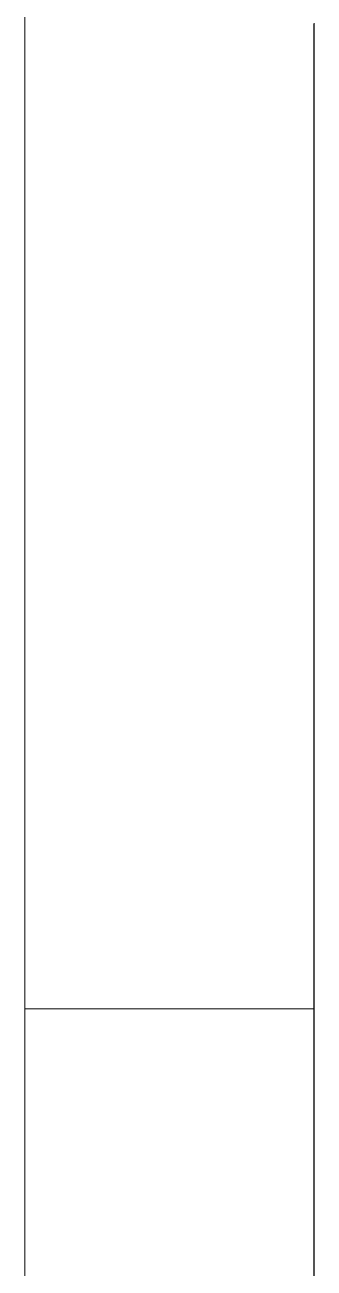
# Model space of a CAD drawing. Extents: x 65572 to 72871, y 30718 to 33858.
# Drawn here: x 65967.058 to 65967.689, y 32362.836 to 32365.542 of the extents above; entities that cross this region are included whole.
import ezdxf

# ---------------------------------------------------------------- set-up
doc = ezdxf.new("R2010")
doc.units = 0
doc.header["$LTSCALE"] = 0.5
doc.header["$MEASUREMENT"] = 0
doc.layers.add('Layout', color=154, linetype='CONTINUOUS', lineweight=5)

msp = doc.modelspace()

# ---------------------------------------------------------------- linework, layer by layer
at = {"layer": 'Layout', "linetype": 'ByBlock'}
for p, q in [((65967.058276, 32357.53026), (65967.058276, 32367.882373)), ((65967.688591, 32363.468645), (65967.688197, 32363.468645)), ((65967.688591, 32363.468645), (65967.688591, 32357.668478)), ((65967.058276, 32363.40028), (65967.058276, 32357.535045)), ((65967.688197, 32363.40028), (65967.058276, 32363.40028)), ((65967.688197, 32363.40028), (65967.688197, 32357.535045))]:
    msp.add_line(p, q, dxfattribs=at)
for points in [[(65967.058276, 32365.543723), (65967.058276, 32365.538889), (65967.058276, 32365.534055), (65967.058276, 32365.529221), (65967.058276, 32365.524387), (65967.058276, 32365.519553), (65967.058276, 32365.514719), (65967.058276, 32365.509885), (65967.058276, 32365.505051), (65967.058276, 32365.500217), (65967.058276, 32365.495384), (65967.058276, 32365.49055), (65967.058276, 32365.485716), (65967.058276, 32365.480882), (65967.058276, 32365.476048), (65967.058276, 32365.471214), (65967.058276, 32365.46638), (65967.058276, 32365.461546), (65967.058276, 32365.456712), (65967.058276, 32365.451878), (65967.058276, 32365.447044), (65967.058276, 32365.44221), (65967.058276, 32365.437376), (65967.058276, 32365.432543), (65967.058276, 32365.427709), (65967.058276, 32365.422875), (65967.058276, 32365.418041), (65967.058276, 32365.413207), (65967.058276, 32365.408373), (65967.058276, 32365.403539), (65967.058276, 32365.398705), (65967.058276, 32365.393871), (65967.058276, 32365.389037), (65967.058276, 32365.384203), (65967.058276, 32365.379369), (65967.058276, 32365.374535), (65967.058276, 32365.369701), (65967.058276, 32365.364868), (65967.058276, 32365.360034), (65967.058276, 32365.3552), (65967.058276, 32365.350366), (65967.058276, 32365.345532), (65967.058276, 32365.340698), (65967.058276, 32365.335864), (65967.058276, 32365.33103), (65967.058276, 32365.326196), (65967.058276, 32365.321362), (65967.058276, 32365.316528), (65967.058276, 32365.311694), (65967.058276, 32365.30686), (65967.058276, 32365.302026), (65967.058276, 32365.297193), (65967.058276, 32365.292359), (65967.058276, 32365.287525), (65967.058276, 32365.282691), (65967.058276, 32365.277857), (65967.058276, 32365.273023), (65967.058276, 32365.268189), (65967.058276, 32365.263355), (65967.058276, 32365.258521), (65967.058276, 32365.253687), (65967.058276, 32365.248853), (65967.058276, 32365.244019), (65967.058276, 32365.239185), (65967.058276, 32365.234352), (65967.058276, 32365.229518), (65967.058276, 32365.224684), (65967.058276, 32365.21985), (65967.058276, 32365.215016), (65967.058276, 32365.210182), (65967.058276, 32365.205348), (65967.058276, 32365.200514), (65967.058276, 32365.195524), (65967.058276, 32365.190472), (65967.058276, 32365.18542), (65967.058276, 32365.180368), (65967.058276, 32365.175315), (65967.058276, 32365.170263), (65967.058276, 32365.165211), (65967.058276, 32365.160159), (65967.058276, 32365.155107), (65967.058276, 32365.150055), (65967.058276, 32365.145002), (65967.058276, 32365.13995), (65967.058276, 32365.134898), (65967.058276, 32365.129846), (65967.058276, 32365.124794), (65967.058276, 32365.119742), (65967.058276, 32365.114689), (65967.058276, 32365.109637), (65967.058276, 32365.104585), (65967.058276, 32365.099533), (65967.058276, 32365.094481), (65967.058276, 32365.089429), (65967.058276, 32365.084376), (65967.058276, 32365.079324), (65967.058276, 32365.074272), (65967.058276, 32365.06922), (65967.058276, 32365.064168), (65967.058276, 32365.059115), (65967.058276, 32365.054063), (65967.058276, 32365.049011), (65967.058276, 32365.043959), (65967.058276, 32365.038907), (65967.058276, 32365.033855), (65967.058276, 32365.028802), (65967.058276, 32365.02375), (65967.058276, 32365.018698), (65967.058276, 32365.013646), (65967.058276, 32365.008594), (65967.058276, 32365.003542), (65967.058276, 32364.998489), (65967.058276, 32364.993437), (65967.058276, 32364.988385), (65967.058276, 32364.983333), (65967.058276, 32364.978281), (65967.058276, 32364.973228), (65967.058276, 32364.968176), (65967.058276, 32364.963124), (65967.058276, 32364.958072), (65967.058276, 32364.95302), (65967.058276, 32364.947968), (65967.058276, 32364.942915), (65967.058276, 32364.937863), (65967.058276, 32364.932811), (65967.058276, 32364.927759), (65967.058276, 32364.922707), (65967.058276, 32364.917655), (65967.058276, 32364.912602), (65967.058276, 32364.90755), (65967.058276, 32364.902498), (65967.058276, 32364.897446), (65967.058276, 32364.892394), (65967.058276, 32364.887342), (65967.058276, 32364.882289), (65967.058276, 32364.877237), (65967.058276, 32364.872185), (65967.058276, 32364.867133), (65967.058276, 32364.862081), (65967.058276, 32364.857028), (65967.058276, 32364.851976), (65967.058276, 32364.846924), (65967.058276, 32364.841872), (65967.058276, 32364.83682), (65967.058276, 32364.831768), (65967.058276, 32364.826715), (65967.058276, 32364.821663), (65967.058276, 32364.816611), (65967.058276, 32364.811559), (65967.058276, 32364.806507), (65967.058276, 32364.801455), (65967.058276, 32364.796402), (65967.058276, 32364.79135), (65967.058276, 32364.786298), (65967.058276, 32364.781246), (65967.058276, 32364.776194), (65967.058276, 32364.771141), (65967.058276, 32364.765944), (65967.058276, 32364.760707), (65967.058276, 32364.755469), (65967.058276, 32364.750232), (65967.058276, 32364.744995), (65967.058276, 32364.739758), (65967.058276, 32364.73452), (65967.058276, 32364.729283), (65967.058276, 32364.724046), (65967.058276, 32364.718808), (65967.058276, 32364.713571), (65967.058276, 32364.708334), (65967.058276, 32364.703097), (65967.058276, 32364.697859), (65967.058276, 32364.692622), (65967.058276, 32364.687385), (65967.058276, 32364.682148), (65967.058276, 32364.67691), (65967.058276, 32364.671673), (65967.058276, 32364.666436), (65967.058276, 32364.661199), (65967.058276, 32364.655961), (65967.058276, 32364.650724), (65967.058276, 32364.645487), (65967.058276, 32364.640249), (65967.058276, 32364.635012), (65967.058276, 32364.629775), (65967.058276, 32364.624538), (65967.058276, 32364.6193), (65967.058276, 32364.614063), (65967.058276, 32364.608826), (65967.058276, 32364.603589), (65967.058276, 32364.598351), (65967.058276, 32364.593114), (65967.058276, 32364.587877), (65967.058276, 32364.58264), (65967.058276, 32364.577402), (65967.058276, 32364.572165), (65967.058276, 32364.566928), (65967.058276, 32364.56169), (65967.058276, 32364.556453), (65967.058276, 32364.551216), (65967.058276, 32364.545979), (65967.058276, 32364.540741), (65967.058276, 32364.535504), (65967.058276, 32364.530267), (65967.058276, 32364.52503), (65967.058276, 32364.519792), (65967.058276, 32364.514555), (65967.058276, 32364.509318), (65967.058276, 32364.504081), (65967.058276, 32364.498843), (65967.058276, 32364.493606), (65967.058276, 32364.488369), (65967.058276, 32364.483131), (65967.058276, 32364.477894), (65967.058276, 32364.472657), (65967.058276, 32364.46742), (65967.058276, 32364.462182), (65967.058276, 32364.456945), (65967.058276, 32364.451708), (65967.058276, 32364.446471), (65967.058276, 32364.441233), (65967.058276, 32364.435996), (65967.058276, 32364.430759), (65967.058276, 32364.425522), (65967.058276, 32364.420284), (65967.058276, 32364.415047), (65967.058276, 32364.40981), (65967.058276, 32364.404572), (65967.058276, 32364.399335), (65967.058276, 32364.394098), (65967.058276, 32364.388861), (65967.058276, 32364.383623), (65967.058276, 32364.378386), (65967.058276, 32364.373149), (65967.058276, 32364.367912), (65967.058276, 32364.362674), (65967.058276, 32364.357437), (65967.058276, 32364.3522), (65967.058276, 32364.346963), (65967.058276, 32364.341725), (65967.058276, 32364.336488), (65967.058276, 32364.331251), (65967.058276, 32364.326013), (65967.058276, 32364.320647), (65967.058276, 32364.315259), (65967.058276, 32364.309871), (65967.058276, 32364.304483), (65967.058276, 32364.299095), (65967.058276, 32364.293707), (65967.058276, 32364.288319), (65967.058276, 32364.282931), (65967.058276, 32364.277543), (65967.058276, 32364.272155), (65967.058276, 32364.266767), (65967.058276, 32364.261379), (65967.058276, 32364.255991), (65967.058276, 32364.250603), (65967.058276, 32364.245215), (65967.058276, 32364.239827), (65967.058276, 32364.234439), (65967.058276, 32364.229051), (65967.058276, 32364.223663), (65967.058276, 32364.218275), (65967.058276, 32364.212887), (65967.058276, 32364.207499), (65967.058276, 32364.202111), (65967.058276, 32364.196723), (65967.058276, 32364.191335), (65967.058276, 32364.185947), (65967.058276, 32364.180559), (65967.058276, 32364.175171), (65967.058276, 32364.169783), (65967.058276, 32364.164395), (65967.058276, 32364.159007), (65967.058276, 32364.153619), (65967.058276, 32364.148231), (65967.058276, 32364.142843), (65967.058276, 32364.137455), (65967.058276, 32364.132067), (65967.058276, 32364.126679), (65967.058276, 32364.121291), (65967.058276, 32364.115904), (65967.058276, 32364.110516), (65967.058276, 32364.105128), (65967.058276, 32364.09974), (65967.058276, 32364.094352), (65967.058276, 32364.088964), (65967.058276, 32364.083576), (65967.058276, 32364.078188), (65967.058276, 32364.0728), (65967.058276, 32364.067412), (65967.058276, 32364.062024), (65967.058276, 32364.056636), (65967.058276, 32364.051248), (65967.058276, 32364.04586), (65967.058276, 32364.040472), (65967.058276, 32364.035084), (65967.058276, 32364.029696), (65967.058276, 32364.024308), (65967.058276, 32364.01892), (65967.058276, 32364.013532), (65967.058276, 32364.008144), (65967.058276, 32364.002756), (65967.058276, 32363.997368), (65967.058276, 32363.99198), (65967.058276, 32363.986592), (65967.058276, 32363.981204), (65967.058276, 32363.975816), (65967.058276, 32363.970428), (65967.058276, 32363.96504), (65967.058276, 32363.959652), (65967.058276, 32363.954264), (65967.058276, 32363.948876), (65967.058276, 32363.943488), (65967.058276, 32363.9381), (65967.058276, 32363.932712), (65967.058276, 32363.927324), (65967.058276, 32363.921936), (65967.058276, 32363.916548), (65967.058276, 32363.91116), (65967.058276, 32363.905772), (65967.058276, 32363.900384), (65967.058276, 32363.894996), (65967.058276, 32363.889608), (65967.058276, 32363.88422), (65967.058276, 32363.878832), (65967.058276, 32363.873444), (65967.058276, 32363.868056), (65967.058276, 32363.862561), (65967.058276, 32363.857058), (65967.058276, 32363.851554), (65967.058276, 32363.846051), (65967.058276, 32363.840548), (65967.058276, 32363.835044), (65967.058276, 32363.829541), (65967.058276, 32363.824038), (65967.058276, 32363.818534), (65967.058276, 32363.813031), (65967.058276, 32363.807528), (65967.058276, 32363.802024), (65967.058276, 32363.796521), (65967.058276, 32363.791017), (65967.058276, 32363.785514), (65967.058276, 32363.780011), (65967.058276, 32363.774507), (65967.058276, 32363.769004), (65967.058276, 32363.763501), (65967.058276, 32363.757997), (65967.058276, 32363.752494), (65967.058276, 32363.746991), (65967.058276, 32363.741487), (65967.058276, 32363.735984), (65967.058276, 32363.730481), (65967.058276, 32363.724977), (65967.058276, 32363.719474), (65967.058276, 32363.713971), (65967.058276, 32363.708467), (65967.058276, 32363.702964), (65967.058276, 32363.697461), (65967.058276, 32363.691957), (65967.058276, 32363.686454), (65967.058276, 32363.680951), (65967.058276, 32363.675447), (65967.058276, 32363.669944), (65967.058276, 32363.66444), (65967.058276, 32363.658937), (65967.058276, 32363.653434), (65967.058276, 32363.64793), (65967.058276, 32363.642427), (65967.058276, 32363.636924), (65967.058276, 32363.63142), (65967.058276, 32363.625917), (65967.058276, 32363.620414), (65967.058276, 32363.61491), (65967.058276, 32363.609407), (65967.058276, 32363.603904), (65967.058276, 32363.5984), (65967.058276, 32363.592897), (65967.058276, 32363.587394), (65967.058276, 32363.58189), (65967.058276, 32363.576387), (65967.058276, 32363.570884), (65967.058276, 32363.56538), (65967.058276, 32363.559877), (65967.058276, 32363.554374), (65967.058276, 32363.54887), (65967.058276, 32363.543367), (65967.058276, 32363.537863), (65967.058276, 32363.53236), (65967.058276, 32363.526857), (65967.058276, 32363.521353), (65967.058276, 32363.51585), (65967.058276, 32363.510347), (65967.058276, 32363.504843), (65967.058276, 32363.49934), (65967.058276, 32363.493837), (65967.058276, 32363.488333), (65967.058276, 32363.48283), (65967.058276, 32363.477327), (65967.058276, 32363.471823), (65967.058276, 32363.46632), (65967.058276, 32363.460817), (65967.058276, 32363.455313), (65967.058276, 32363.44981), (65967.058276, 32363.444307), (65967.058276, 32363.438803), (65967.058276, 32363.4333), (65967.058276, 32363.427797), (65967.058276, 32363.422293), (65967.058276, 32363.41679), (65967.058276, 32363.411286), (65967.058276, 32363.405783), (65967.058276, 32363.40028)], [(65967.688197, 32365.543723), (65967.688197, 32365.538889), (65967.688197, 32365.534055), (65967.688197, 32365.529221), (65967.688197, 32365.524387), (65967.688197, 32365.519553), (65967.688197, 32365.514719), (65967.688197, 32365.509885), (65967.688197, 32365.505051), (65967.688197, 32365.500217), (65967.688197, 32365.495384), (65967.688197, 32365.49055), (65967.688197, 32365.485716), (65967.688197, 32365.480882), (65967.688197, 32365.476048), (65967.688197, 32365.471214), (65967.688197, 32365.46638), (65967.688197, 32365.461546), (65967.688197, 32365.456712), (65967.688197, 32365.451878), (65967.688197, 32365.447044), (65967.688197, 32365.44221), (65967.688197, 32365.437376), (65967.688197, 32365.432543), (65967.688197, 32365.427709), (65967.688197, 32365.422875), (65967.688197, 32365.418041), (65967.688197, 32365.413207), (65967.688197, 32365.408373), (65967.688197, 32365.403539), (65967.688197, 32365.398705), (65967.688197, 32365.393871), (65967.688197, 32365.389037), (65967.688197, 32365.384203), (65967.688197, 32365.379369), (65967.688197, 32365.374535), (65967.688197, 32365.369701), (65967.688197, 32365.364868), (65967.688197, 32365.360034), (65967.688197, 32365.3552), (65967.688197, 32365.350366), (65967.688197, 32365.345532), (65967.688197, 32365.340698), (65967.688197, 32365.335864), (65967.688197, 32365.33103), (65967.688197, 32365.326196), (65967.688197, 32365.321362), (65967.688197, 32365.316528), (65967.688197, 32365.311694), (65967.688197, 32365.30686), (65967.688197, 32365.302026), (65967.688197, 32365.297193), (65967.688197, 32365.292359), (65967.688197, 32365.287525), (65967.688197, 32365.282691), (65967.688197, 32365.277857), (65967.688197, 32365.273023), (65967.688197, 32365.268189), (65967.688197, 32365.263355), (65967.688197, 32365.258521), (65967.688197, 32365.253687), (65967.688197, 32365.248853), (65967.688197, 32365.244019), (65967.688197, 32365.239185), (65967.688197, 32365.234352), (65967.688197, 32365.229518), (65967.688197, 32365.224684), (65967.688197, 32365.21985), (65967.688197, 32365.215016), (65967.688197, 32365.210182), (65967.688197, 32365.205348), (65967.688197, 32365.200514), (65967.688197, 32365.195524), (65967.688197, 32365.190472), (65967.688197, 32365.18542), (65967.688197, 32365.180368), (65967.688197, 32365.175315), (65967.688197, 32365.170263), (65967.688197, 32365.165211), (65967.688197, 32365.160159), (65967.688197, 32365.155107), (65967.688197, 32365.150055), (65967.688197, 32365.145002), (65967.688197, 32365.13995), (65967.688197, 32365.134898), (65967.688197, 32365.129846), (65967.688197, 32365.124794), (65967.688197, 32365.119742), (65967.688197, 32365.114689), (65967.688197, 32365.109637), (65967.688197, 32365.104585), (65967.688197, 32365.099533), (65967.688197, 32365.094481), (65967.688197, 32365.089429), (65967.688197, 32365.084376), (65967.688197, 32365.079324), (65967.688197, 32365.074272), (65967.688197, 32365.06922), (65967.688197, 32365.064168), (65967.688197, 32365.059115), (65967.688197, 32365.054063), (65967.688197, 32365.049011), (65967.688197, 32365.043959), (65967.688197, 32365.038907), (65967.688197, 32365.033855), (65967.688197, 32365.028802), (65967.688197, 32365.02375), (65967.688197, 32365.018698), (65967.688197, 32365.013646), (65967.688197, 32365.008594), (65967.688197, 32365.003542), (65967.688197, 32364.998489), (65967.688197, 32364.993437), (65967.688197, 32364.988385), (65967.688197, 32364.983333), (65967.688197, 32364.978281), (65967.688197, 32364.973228), (65967.688197, 32364.968176), (65967.688197, 32364.963124), (65967.688197, 32364.958072), (65967.688197, 32364.95302), (65967.688197, 32364.947968), (65967.688197, 32364.942915), (65967.688197, 32364.937863), (65967.688197, 32364.932811), (65967.688197, 32364.927759), (65967.688197, 32364.922707), (65967.688197, 32364.917655), (65967.688197, 32364.912602), (65967.688197, 32364.90755), (65967.688197, 32364.902498), (65967.688197, 32364.897446), (65967.688197, 32364.892394), (65967.688197, 32364.887342), (65967.688197, 32364.882289), (65967.688197, 32364.877237), (65967.688197, 32364.872185), (65967.688197, 32364.867133), (65967.688197, 32364.862081), (65967.688197, 32364.857028), (65967.688197, 32364.851976), (65967.688197, 32364.846924), (65967.688197, 32364.841872), (65967.688197, 32364.83682), (65967.688197, 32364.831768), (65967.688197, 32364.826715), (65967.688197, 32364.821663), (65967.688197, 32364.816611), (65967.688197, 32364.811559), (65967.688197, 32364.806507), (65967.688197, 32364.801455), (65967.688197, 32364.796402), (65967.688197, 32364.79135), (65967.688197, 32364.786298), (65967.688197, 32364.781246), (65967.688197, 32364.776194), (65967.688197, 32364.771141), (65967.688197, 32364.765944), (65967.688197, 32364.760707), (65967.688197, 32364.755469), (65967.688197, 32364.750232), (65967.688197, 32364.744995), (65967.688197, 32364.739758), (65967.688197, 32364.73452), (65967.688197, 32364.729283), (65967.688197, 32364.724046), (65967.688197, 32364.718808), (65967.688197, 32364.713571), (65967.688197, 32364.708334), (65967.688197, 32364.703097), (65967.688197, 32364.697859), (65967.688197, 32364.692622), (65967.688197, 32364.687385), (65967.688197, 32364.682148), (65967.688197, 32364.67691), (65967.688197, 32364.671673), (65967.688197, 32364.666436), (65967.688197, 32364.661199), (65967.688197, 32364.655961), (65967.688197, 32364.650724), (65967.688197, 32364.645487), (65967.688197, 32364.640249), (65967.688197, 32364.635012), (65967.688197, 32364.629775), (65967.688197, 32364.624538), (65967.688197, 32364.6193), (65967.688197, 32364.614063), (65967.688197, 32364.608826), (65967.688197, 32364.603589), (65967.688197, 32364.598351), (65967.688197, 32364.593114), (65967.688197, 32364.587877), (65967.688197, 32364.58264), (65967.688197, 32364.577402), (65967.688197, 32364.572165), (65967.688197, 32364.566928), (65967.688197, 32364.56169), (65967.688197, 32364.556453), (65967.688197, 32364.551216), (65967.688197, 32364.545979), (65967.688197, 32364.540741), (65967.688197, 32364.535504), (65967.688197, 32364.530267), (65967.688197, 32364.52503), (65967.688197, 32364.519792), (65967.688197, 32364.514555), (65967.688197, 32364.509318), (65967.688197, 32364.504081), (65967.688197, 32364.498843), (65967.688197, 32364.493606), (65967.688197, 32364.488369), (65967.688197, 32364.483131), (65967.688197, 32364.477894), (65967.688197, 32364.472657), (65967.688197, 32364.46742), (65967.688197, 32364.462182), (65967.688197, 32364.456945), (65967.688197, 32364.451708), (65967.688197, 32364.446471), (65967.688197, 32364.441233), (65967.688197, 32364.435996), (65967.688197, 32364.430759), (65967.688197, 32364.425522), (65967.688197, 32364.420284), (65967.688197, 32364.415047), (65967.688197, 32364.40981), (65967.688197, 32364.404572), (65967.688197, 32364.399335), (65967.688197, 32364.394098), (65967.688197, 32364.388861), (65967.688197, 32364.383623), (65967.688197, 32364.378386), (65967.688197, 32364.373149), (65967.688197, 32364.367912), (65967.688197, 32364.362674), (65967.688197, 32364.357437), (65967.688197, 32364.3522), (65967.688197, 32364.346963), (65967.688197, 32364.341725), (65967.688197, 32364.336488), (65967.688197, 32364.331251), (65967.688197, 32364.326013), (65967.688197, 32364.320647), (65967.688197, 32364.315259), (65967.688197, 32364.309871), (65967.688197, 32364.304483), (65967.688197, 32364.299095), (65967.688197, 32364.293707), (65967.688197, 32364.288319), (65967.688197, 32364.282931), (65967.688197, 32364.277543), (65967.688197, 32364.272155), (65967.688197, 32364.266767), (65967.688197, 32364.261379), (65967.688197, 32364.255991), (65967.688197, 32364.250603), (65967.688197, 32364.245215), (65967.688197, 32364.239827), (65967.688197, 32364.234439), (65967.688197, 32364.229051), (65967.688197, 32364.223663), (65967.688197, 32364.218275), (65967.688197, 32364.212887), (65967.688197, 32364.207499), (65967.688197, 32364.202111), (65967.688197, 32364.196723), (65967.688197, 32364.191335), (65967.688197, 32364.185947), (65967.688197, 32364.180559), (65967.688197, 32364.175171), (65967.688197, 32364.169783), (65967.688197, 32364.164395), (65967.688197, 32364.159007), (65967.688197, 32364.153619), (65967.688197, 32364.148231), (65967.688197, 32364.142843), (65967.688197, 32364.137455), (65967.688197, 32364.132067), (65967.688197, 32364.126679), (65967.688197, 32364.121291), (65967.688197, 32364.115904), (65967.688197, 32364.110516), (65967.688197, 32364.105128), (65967.688197, 32364.09974), (65967.688197, 32364.094352), (65967.688197, 32364.088964), (65967.688197, 32364.083576), (65967.688197, 32364.078188), (65967.688197, 32364.0728), (65967.688197, 32364.067412), (65967.688197, 32364.062024), (65967.688197, 32364.056636), (65967.688197, 32364.051248), (65967.688197, 32364.04586), (65967.688197, 32364.040472), (65967.688197, 32364.035084), (65967.688197, 32364.029696), (65967.688197, 32364.024308), (65967.688197, 32364.01892), (65967.688197, 32364.013532), (65967.688197, 32364.008144), (65967.688197, 32364.002756), (65967.688197, 32363.997368), (65967.688197, 32363.99198), (65967.688197, 32363.986592), (65967.688197, 32363.981204), (65967.688197, 32363.975816), (65967.688197, 32363.970428), (65967.688197, 32363.96504), (65967.688197, 32363.959652), (65967.688197, 32363.954264), (65967.688197, 32363.948876), (65967.688197, 32363.943488), (65967.688197, 32363.9381), (65967.688197, 32363.932712), (65967.688197, 32363.927324), (65967.688197, 32363.921936), (65967.688197, 32363.916548), (65967.688197, 32363.91116), (65967.688197, 32363.905772), (65967.688197, 32363.900384), (65967.688197, 32363.894996), (65967.688197, 32363.889608), (65967.688197, 32363.88422), (65967.688197, 32363.878832), (65967.688197, 32363.873444), (65967.688197, 32363.868056), (65967.688197, 32363.862561), (65967.688197, 32363.857058), (65967.688197, 32363.851554), (65967.688197, 32363.846051), (65967.688197, 32363.840548), (65967.688197, 32363.835044), (65967.688197, 32363.829541), (65967.688197, 32363.824038), (65967.688197, 32363.818534), (65967.688197, 32363.813031), (65967.688197, 32363.807528), (65967.688197, 32363.802024), (65967.688197, 32363.796521), (65967.688197, 32363.791017), (65967.688197, 32363.785514), (65967.688197, 32363.780011), (65967.688197, 32363.774507), (65967.688197, 32363.769004), (65967.688197, 32363.763501), (65967.688197, 32363.757997), (65967.688197, 32363.752494), (65967.688197, 32363.746991), (65967.688197, 32363.741487), (65967.688197, 32363.735984), (65967.688197, 32363.730481), (65967.688197, 32363.724977), (65967.688197, 32363.719474), (65967.688197, 32363.713971), (65967.688197, 32363.708467), (65967.688197, 32363.702964), (65967.688197, 32363.697461), (65967.688197, 32363.691957), (65967.688197, 32363.686454), (65967.688197, 32363.680951), (65967.688197, 32363.675447), (65967.688197, 32363.669944), (65967.688197, 32363.66444), (65967.688197, 32363.658937), (65967.688197, 32363.653434), (65967.688197, 32363.64793), (65967.688197, 32363.642427), (65967.688197, 32363.636924), (65967.688197, 32363.63142), (65967.688197, 32363.625917), (65967.688197, 32363.620414), (65967.688197, 32363.61491), (65967.688197, 32363.609407), (65967.688197, 32363.603904), (65967.688197, 32363.5984), (65967.688197, 32363.592897), (65967.688197, 32363.587394), (65967.688197, 32363.58189), (65967.688197, 32363.576387), (65967.688197, 32363.570884), (65967.688197, 32363.56538), (65967.688197, 32363.559877), (65967.688197, 32363.554374), (65967.688197, 32363.54887), (65967.688197, 32363.543367), (65967.688197, 32363.537863), (65967.688197, 32363.53236), (65967.688197, 32363.526857), (65967.688197, 32363.521353), (65967.688197, 32363.51585), (65967.688197, 32363.510347), (65967.688197, 32363.504843), (65967.688197, 32363.49934), (65967.688197, 32363.493837), (65967.688197, 32363.488333), (65967.688197, 32363.48283), (65967.688197, 32363.477327), (65967.688197, 32363.471823), (65967.688197, 32363.46632), (65967.688197, 32363.460817), (65967.688197, 32363.455313), (65967.688197, 32363.44981), (65967.688197, 32363.444307), (65967.688197, 32363.438803), (65967.688197, 32363.4333), (65967.688197, 32363.427797), (65967.688197, 32363.422293), (65967.688197, 32363.41679), (65967.688197, 32363.411286), (65967.688197, 32363.405783), (65967.688197, 32363.40028)], [(65967.688591, 32365.545594), (65967.688591, 32365.540759), (65967.688591, 32365.535924), (65967.688591, 32365.531089), (65967.688591, 32365.526254), (65967.688591, 32365.521419), (65967.688591, 32365.516584), (65967.688591, 32365.511749), (65967.688591, 32365.506914), (65967.688591, 32365.502079), (65967.688591, 32365.497244), (65967.688591, 32365.492409), (65967.688591, 32365.487574), (65967.688591, 32365.482739), (65967.688591, 32365.477904), (65967.688591, 32365.473069), (65967.688591, 32365.468234), (65967.688591, 32365.4634), (65967.688591, 32365.458565), (65967.688591, 32365.45373), (65967.688591, 32365.448895), (65967.688591, 32365.44406), (65967.688591, 32365.439225), (65967.688591, 32365.43439), (65967.688591, 32365.429555), (65967.688591, 32365.42472), (65967.688591, 32365.419885), (65967.688591, 32365.41505), (65967.688591, 32365.410215), (65967.688591, 32365.40538), (65967.688591, 32365.400545), (65967.688591, 32365.39571), (65967.688591, 32365.390875), (65967.688591, 32365.385978), (65967.688591, 32365.380925), (65967.688591, 32365.375872), (65967.688591, 32365.370818), (65967.688591, 32365.365765), (65967.688591, 32365.360712), (65967.688591, 32365.355659), (65967.688591, 32365.350605), (65967.688591, 32365.345552), (65967.688591, 32365.340499), (65967.688591, 32365.335446), (65967.688591, 32365.330392), (65967.688591, 32365.325339), (65967.688591, 32365.320286), (65967.688591, 32365.315233), (65967.688591, 32365.31018), (65967.688591, 32365.305126), (65967.688591, 32365.300073), (65967.688591, 32365.29502), (65967.688591, 32365.289967), (65967.688591, 32365.284913), (65967.688591, 32365.27986), (65967.688591, 32365.274807), (65967.688591, 32365.269754), (65967.688591, 32365.2647), (65967.688591, 32365.259647), (65967.688591, 32365.254594), (65967.688591, 32365.249541), (65967.688591, 32365.244487), (65967.688591, 32365.239434), (65967.688591, 32365.234381), (65967.688591, 32365.229328), (65967.688591, 32365.224274), (65967.688591, 32365.219221), (65967.688591, 32365.214168), (65967.688591, 32365.209115), (65967.688591, 32365.204062), (65967.688591, 32365.199008), (65967.688591, 32365.193955), (65967.688591, 32365.188902), (65967.688591, 32365.183849), (65967.688591, 32365.178795), (65967.688591, 32365.173742), (65967.688591, 32365.168689), (65967.688591, 32365.163636), (65967.688591, 32365.158582), (65967.688591, 32365.153529), (65967.688591, 32365.148476), (65967.688591, 32365.143423), (65967.688591, 32365.138369), (65967.688591, 32365.133316), (65967.688591, 32365.128263), (65967.688591, 32365.12321), (65967.688591, 32365.118156), (65967.688591, 32365.113103), (65967.688591, 32365.10805), (65967.688591, 32365.102997), (65967.688591, 32365.097944), (65967.688591, 32365.09289), (65967.688591, 32365.087837), (65967.688591, 32365.082784), (65967.688591, 32365.077731), (65967.688591, 32365.072677), (65967.688591, 32365.067624), (65967.688591, 32365.062571), (65967.688591, 32365.057518), (65967.688591, 32365.052464), (65967.688591, 32365.047411), (65967.688591, 32365.042358), (65967.688591, 32365.037305), (65967.688591, 32365.032251), (65967.688591, 32365.027198), (65967.688591, 32365.022145), (65967.688591, 32365.017092), (65967.688591, 32365.012038), (65967.688591, 32365.006985), (65967.688591, 32365.001932), (65967.688591, 32364.996879), (65967.688591, 32364.991826), (65967.688591, 32364.986772), (65967.688591, 32364.981719), (65967.688591, 32364.976666), (65967.688591, 32364.971613), (65967.688591, 32364.966559), (65967.688591, 32364.961506), (65967.688591, 32364.956453), (65967.688591, 32364.9514), (65967.688591, 32364.946346), (65967.688591, 32364.941293), (65967.688591, 32364.93624), (65967.688591, 32364.931187), (65967.688591, 32364.926001), (65967.688591, 32364.920763), (65967.688591, 32364.915524), (65967.688591, 32364.910286), (65967.688591, 32364.905048), (65967.688591, 32364.899809), (65967.688591, 32364.894571), (65967.688591, 32364.889333), (65967.688591, 32364.884094), (65967.688591, 32364.878856), (65967.688591, 32364.873618), (65967.688591, 32364.868379), (65967.688591, 32364.863141), (65967.688591, 32364.857902), (65967.688591, 32364.852664), (65967.688591, 32364.847426), (65967.688591, 32364.842187), (65967.688591, 32364.836949), (65967.688591, 32364.831711), (65967.688591, 32364.826472), (65967.688591, 32364.821234), (65967.688591, 32364.815995), (65967.688591, 32364.810757), (65967.688591, 32364.805519), (65967.688591, 32364.80028), (65967.688591, 32364.795042), (65967.688591, 32364.789804), (65967.688591, 32364.784565), (65967.688591, 32364.779327), (65967.688591, 32364.774089), (65967.688591, 32364.76885), (65967.688591, 32364.763612), (65967.688591, 32364.758373), (65967.688591, 32364.753135), (65967.688591, 32364.747897), (65967.688591, 32364.742658), (65967.688591, 32364.73742), (65967.688591, 32364.732182), (65967.688591, 32364.726943), (65967.688591, 32364.721705), (65967.688591, 32364.716467), (65967.688591, 32364.711228), (65967.688591, 32364.70599), (65967.688591, 32364.700751), (65967.688591, 32364.695513), (65967.688591, 32364.690275), (65967.688591, 32364.685036), (65967.688591, 32364.679798), (65967.688591, 32364.67456), (65967.688591, 32364.669321), (65967.688591, 32364.664083), (65967.688591, 32364.658844), (65967.688591, 32364.653606), (65967.688591, 32364.648368), (65967.688591, 32364.643129), (65967.688591, 32364.637891), (65967.688591, 32364.632653), (65967.688591, 32364.627414), (65967.688591, 32364.622176), (65967.688591, 32364.616938), (65967.688591, 32364.611699), (65967.688591, 32364.606461), (65967.688591, 32364.601222), (65967.688591, 32364.595984), (65967.688591, 32364.590746), (65967.688591, 32364.585507), (65967.688591, 32364.580269), (65967.688591, 32364.575031), (65967.688591, 32364.569792), (65967.688591, 32364.564554), (65967.688591, 32364.559315), (65967.688591, 32364.554077), (65967.688591, 32364.548839), (65967.688591, 32364.5436), (65967.688591, 32364.538362), (65967.688591, 32364.533124), (65967.688591, 32364.527885), (65967.688591, 32364.522647), (65967.688591, 32364.517409), (65967.688591, 32364.51217), (65967.688591, 32364.506932), (65967.688591, 32364.501693), (65967.688591, 32364.496455), (65967.688591, 32364.491217), (65967.688591, 32364.485978), (65967.688591, 32364.48074), (65967.688591, 32364.475502), (65967.688591, 32364.470263), (65967.688591, 32364.465025), (65967.688591, 32364.459786), (65967.688591, 32364.454527), (65967.688591, 32364.449137), (65967.688591, 32364.443748), (65967.688591, 32364.438359), (65967.688591, 32364.43297), (65967.688591, 32364.427581), (65967.688591, 32364.422192), (65967.688591, 32364.416803), (65967.688591, 32364.411414), (65967.688591, 32364.406024), (65967.688591, 32364.400635), (65967.688591, 32364.395246), (65967.688591, 32364.389857), (65967.688591, 32364.384468), (65967.688591, 32364.379079), (65967.688591, 32364.37369), (65967.688591, 32364.368301), (65967.688591, 32364.362912), (65967.688591, 32364.357522), (65967.688591, 32364.352133), (65967.688591, 32364.346744), (65967.688591, 32364.341355), (65967.688591, 32364.335966), (65967.688591, 32364.330577), (65967.688591, 32364.325188), (65967.688591, 32364.319799), (65967.688591, 32364.314409), (65967.688591, 32364.30902), (65967.688591, 32364.303631), (65967.688591, 32364.298242), (65967.688591, 32364.292853), (65967.688591, 32364.287464), (65967.688591, 32364.282075), (65967.688591, 32364.276686), (65967.688591, 32364.271296), (65967.688591, 32364.265907), (65967.688591, 32364.260518), (65967.688591, 32364.255129), (65967.688591, 32364.24974), (65967.688591, 32364.244351), (65967.688591, 32364.238962), (65967.688591, 32364.233573), (65967.688591, 32364.228184), (65967.688591, 32364.222794), (65967.688591, 32364.217405), (65967.688591, 32364.212016), (65967.688591, 32364.206627), (65967.688591, 32364.201238), (65967.688591, 32364.195849), (65967.688591, 32364.19046), (65967.688591, 32364.185071), (65967.688591, 32364.179681), (65967.688591, 32364.174292), (65967.688591, 32364.168903), (65967.688591, 32364.163514), (65967.688591, 32364.158125), (65967.688591, 32364.152736), (65967.688591, 32364.147347), (65967.688591, 32364.141958), (65967.688591, 32364.136568), (65967.688591, 32364.131179), (65967.688591, 32364.12579), (65967.688591, 32364.120401), (65967.688591, 32364.115012), (65967.688591, 32364.109623), (65967.688591, 32364.104234), (65967.688591, 32364.098845), (65967.688591, 32364.093455), (65967.688591, 32364.088066), (65967.688591, 32364.082677), (65967.688591, 32364.077288), (65967.688591, 32364.071899), (65967.688591, 32364.06651), (65967.688591, 32364.061121), (65967.688591, 32364.055732), (65967.688591, 32364.050343), (65967.688591, 32364.044953), (65967.688591, 32364.039564), (65967.688591, 32364.034175), (65967.688591, 32364.028786), (65967.688591, 32364.023397), (65967.688591, 32364.018008), (65967.688591, 32364.012619), (65967.688591, 32364.00723), (65967.688591, 32364.00184), (65967.688591, 32363.996451), (65967.688591, 32363.991062), (65967.688591, 32363.985673), (65967.688591, 32363.980284), (65967.688591, 32363.974895), (65967.688591, 32363.969506), (65967.688591, 32363.964051), (65967.688591, 32363.958546), (65967.688591, 32363.953042), (65967.688591, 32363.947537), (65967.688591, 32363.942033), (65967.688591, 32363.936528), (65967.688591, 32363.931024), (65967.688591, 32363.925519), (65967.688591, 32363.920015), (65967.688591, 32363.91451), (65967.688591, 32363.909006), (65967.688591, 32363.903501), (65967.688591, 32363.897997), (65967.688591, 32363.892492), (65967.688591, 32363.886988), (65967.688591, 32363.881483), (65967.688591, 32363.875979), (65967.688591, 32363.870474), (65967.688591, 32363.86497), (65967.688591, 32363.859465), (65967.688591, 32363.853961), (65967.688591, 32363.848456), (65967.688591, 32363.842952), (65967.688591, 32363.837447), (65967.688591, 32363.831943), (65967.688591, 32363.826438), (65967.688591, 32363.820934), (65967.688591, 32363.815429), (65967.688591, 32363.809925), (65967.688591, 32363.80442), (65967.688591, 32363.798916), (65967.688591, 32363.793411), (65967.688591, 32363.787907), (65967.688591, 32363.782402), (65967.688591, 32363.776898), (65967.688591, 32363.771393), (65967.688591, 32363.765888), (65967.688591, 32363.760384), (65967.688591, 32363.754879), (65967.688591, 32363.749375), (65967.688591, 32363.74387), (65967.688591, 32363.738366), (65967.688591, 32363.732861), (65967.688591, 32363.727357), (65967.688591, 32363.721852), (65967.688591, 32363.716348), (65967.688591, 32363.710843), (65967.688591, 32363.705339), (65967.688591, 32363.699834), (65967.688591, 32363.69433), (65967.688591, 32363.688825), (65967.688591, 32363.683321), (65967.688591, 32363.677816), (65967.688591, 32363.672312), (65967.688591, 32363.666807), (65967.688591, 32363.661303), (65967.688591, 32363.655798), (65967.688591, 32363.650294), (65967.688591, 32363.644789), (65967.688591, 32363.639285), (65967.688591, 32363.63378), (65967.688591, 32363.628276), (65967.688591, 32363.622771), (65967.688591, 32363.617267), (65967.688591, 32363.611762), (65967.688591, 32363.606258), (65967.688591, 32363.600753), (65967.688591, 32363.595249), (65967.688591, 32363.589744), (65967.688591, 32363.58424), (65967.688591, 32363.578735), (65967.688591, 32363.573231), (65967.688591, 32363.567726), (65967.688591, 32363.562222), (65967.688591, 32363.556717), (65967.688591, 32363.551213), (65967.688591, 32363.545708), (65967.688591, 32363.540204), (65967.688591, 32363.534699), (65967.688591, 32363.529195), (65967.688591, 32363.52369), (65967.688591, 32363.518186), (65967.688591, 32363.512681), (65967.688591, 32363.507177), (65967.688591, 32363.501672), (65967.688591, 32363.496168), (65967.688591, 32363.490663), (65967.688591, 32363.485159), (65967.688591, 32363.479654), (65967.688591, 32363.47415), (65967.688591, 32363.468645)], [(65967.058276, 32363.466933), (65967.058276, 32363.467611), (65967.058276, 32363.468288), (65967.058276, 32363.468966), (65967.058276, 32363.470115), (65967.058276, 32363.472113), (65967.058276, 32363.474111), (65967.058276, 32363.47611), (65967.058276, 32363.47898), (65967.058276, 32363.482199), (65967.058276, 32363.485418), (65967.058276, 32363.488712), (65967.058276, 32363.49299), (65967.058276, 32363.497269), (65967.058276, 32363.501547), (65967.058276, 32363.506187), (65967.058276, 32363.51131), (65967.058276, 32363.516433), (65967.058276, 32363.521556), (65967.058276, 32363.52714), (65967.058276, 32363.532851), (65967.058276, 32363.538562), (65967.058276, 32363.544316), (65967.058276, 32363.550328), (65967.058276, 32363.55634), (65967.058276, 32363.562352), (65967.058276, 32363.568365), (65967.058276, 32363.574377), (65967.058276, 32363.580389), (65967.058276, 32363.586401), (65967.058276, 32363.592155), (65967.058276, 32363.597866), (65967.058276, 32363.603577), (65967.058276, 32363.609161), (65967.058276, 32363.614284), (65967.058276, 32363.619407), (65967.058276, 32363.62453), (65967.058276, 32363.62917), (65967.058276, 32363.633448), (65967.058276, 32363.637727), (65967.058276, 32363.642005), (65967.058276, 32363.645299), (65967.058276, 32363.648518), (65967.058276, 32363.651737), (65967.058276, 32363.654607), (65967.058276, 32363.656606), (65967.058276, 32363.658604), (65967.058276, 32363.660602), (65967.058276, 32363.661751), (65967.058276, 32363.662429), (65967.058276, 32363.663106), (65967.058276, 32363.663784)], [(65967.058276, 32363.663784), (65967.058276, 32363.663093), (65967.058276, 32363.662402), (65967.058276, 32363.661711), (65967.058276, 32363.660442), (65967.058276, 32363.658404), (65967.058276, 32363.656366), (65967.058276, 32363.654328), (65967.058276, 32363.651222), (65967.058276, 32363.647939), (65967.058276, 32363.644656), (65967.058276, 32363.641064), (65967.058276, 32363.6367), (65967.058276, 32363.632336), (65967.058276, 32363.627972), (65967.058276, 32363.622993), (65967.058276, 32363.617768), (65967.058276, 32363.612542), (65967.058276, 32363.607231), (65967.058276, 32363.601406), (65967.058276, 32363.595582), (65967.058276, 32363.589757), (65967.058276, 32363.583756), (65967.058276, 32363.577623), (65967.058276, 32363.571491), (65967.058276, 32363.565358), (65967.058276, 32363.559226), (65967.058276, 32363.553094), (65967.058276, 32363.546961), (65967.058276, 32363.54096), (65967.058276, 32363.535135), (65967.058276, 32363.52931), (65967.058276, 32363.523486), (65967.058276, 32363.518175), (65967.058276, 32363.512949), (65967.058276, 32363.507724), (65967.058276, 32363.502745), (65967.058276, 32363.498381), (65967.058276, 32363.494017), (65967.058276, 32363.489653), (65967.058276, 32363.486061), (65967.058276, 32363.482778), (65967.058276, 32363.479495), (65967.058276, 32363.476389), (65967.058276, 32363.474351), (65967.058276, 32363.472313), (65967.058276, 32363.470275), (65967.058276, 32363.469006), (65967.058276, 32363.468315), (65967.058276, 32363.467624), (65967.058276, 32363.466933)]]:
    msp.add_lwpolyline(points, dxfattribs=at)

doc.saveas('drawing.dxf')
